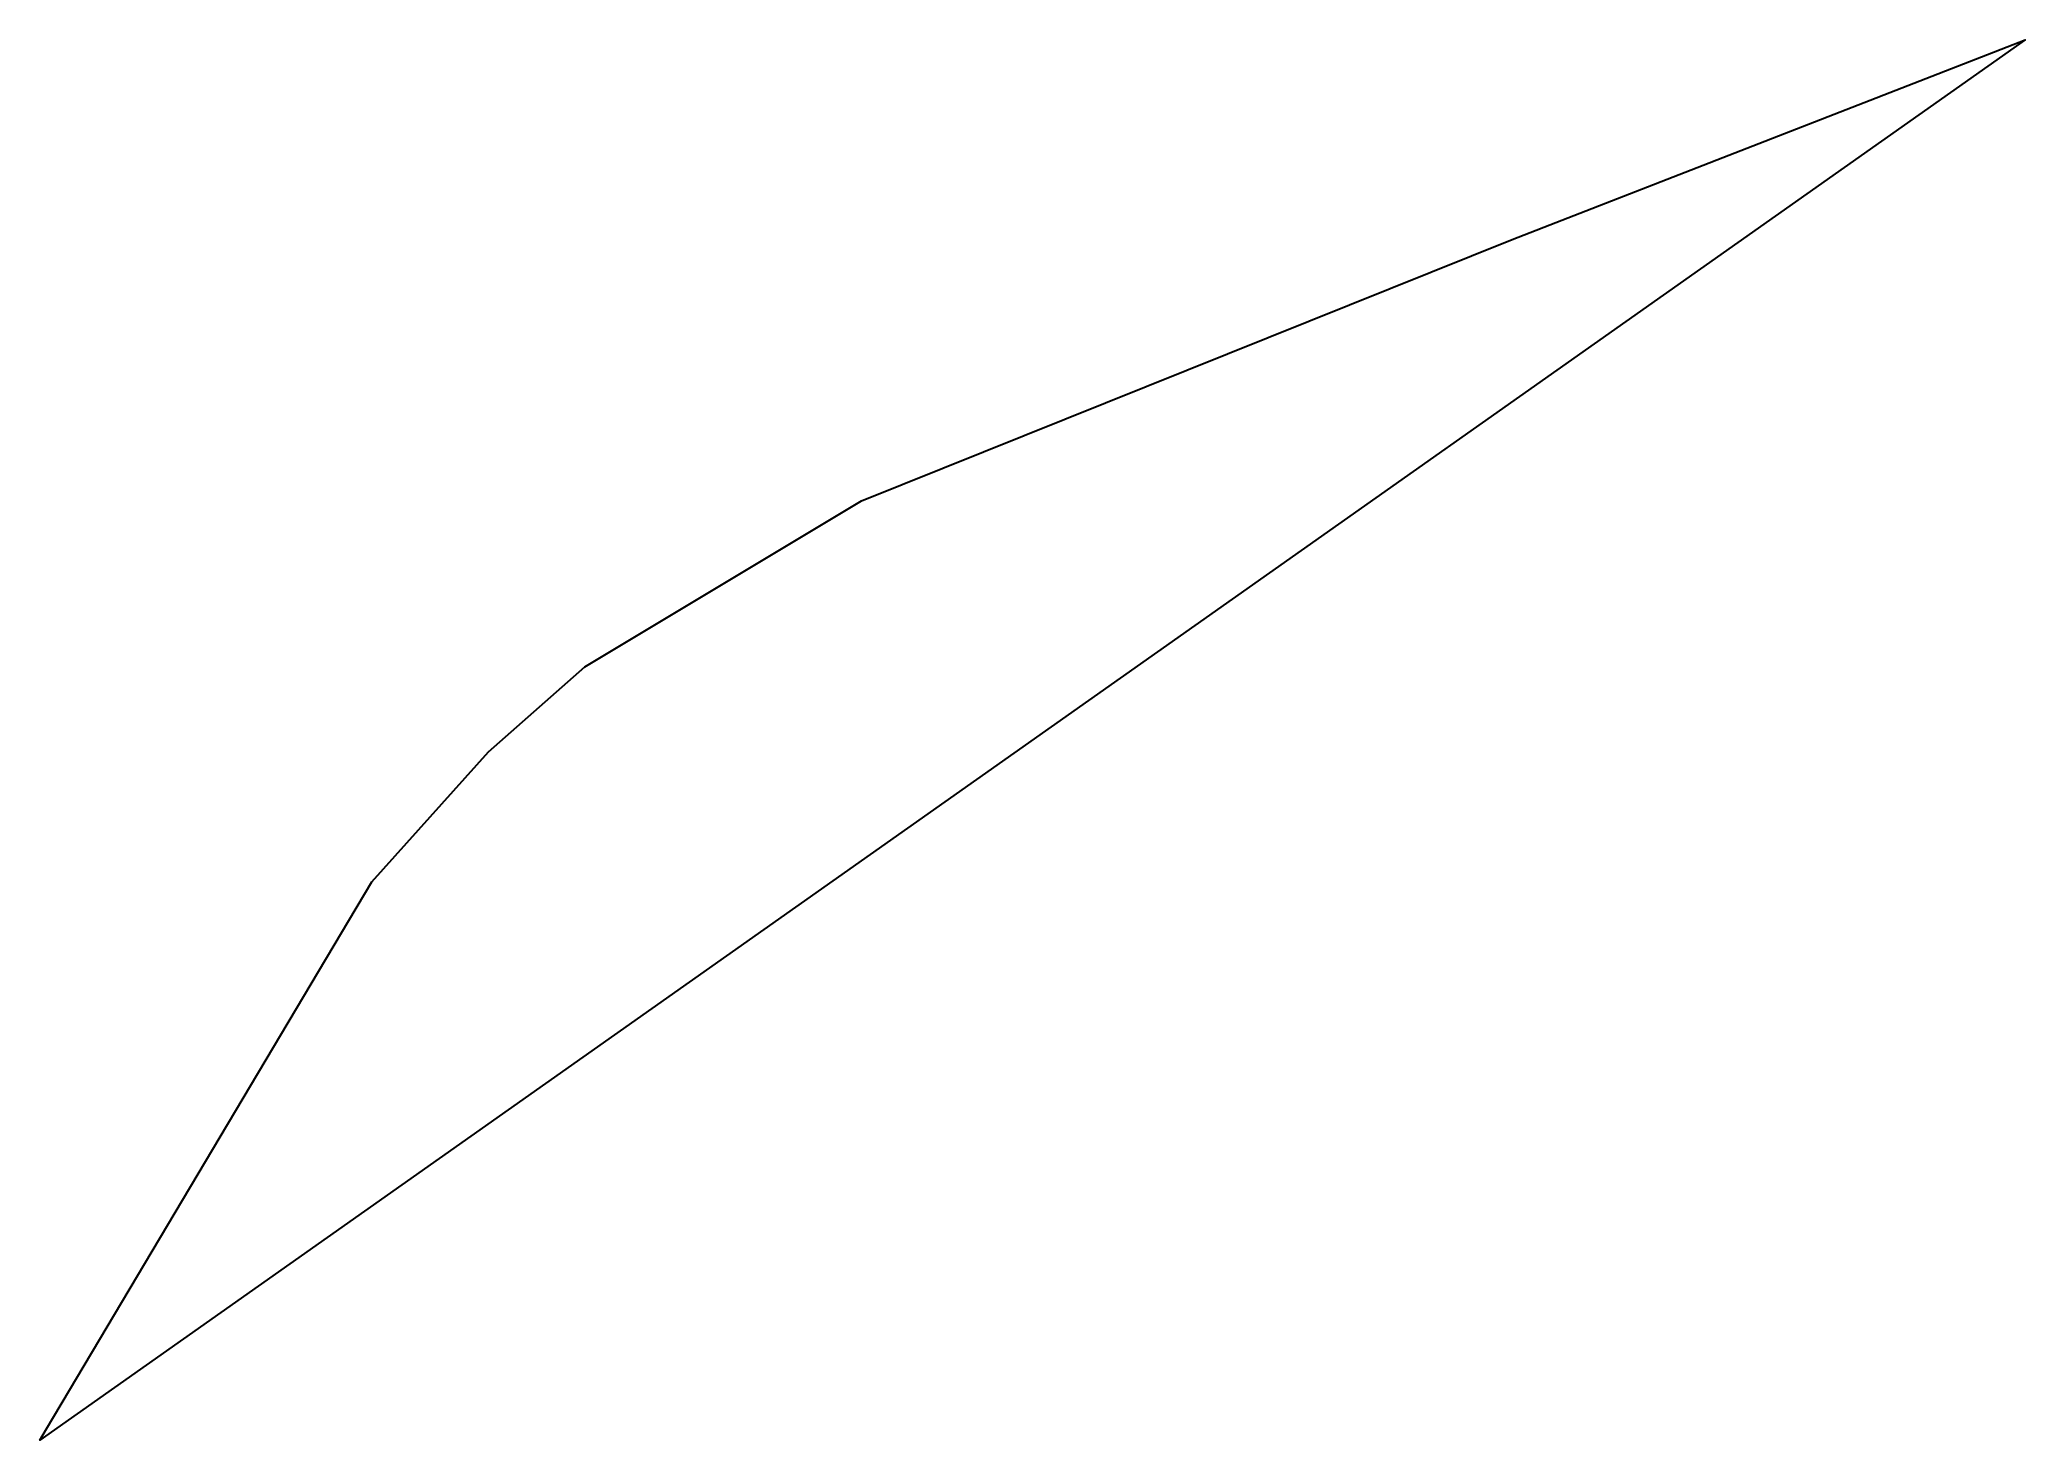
# Model space of a CAD drawing. Extents: x 613808 to 614023, y 648160 to 648311.
import ezdxf

# ---------------------------------------------------------------- set-up
doc = ezdxf.new("R2010")
doc.units = 0
doc.layers.add('_PARCELA_NOU_feb2025', color=50, linetype='Continuous')

msp = doc.modelspace()

# ---------------------------------------------------------------- linework, layer by layer
at = {"layer": '_PARCELA_NOU_feb2025'}
msp.add_lwpolyline([(613967.46, 648289.73), (614023.12, 648311.37), (613807.81, 648159.53), (613808.54, 648160.79), (613843.84, 648220.08), (613856.48, 648234.17), (613866.92, 648243.4), (613896.91, 648261.37)], close=True, dxfattribs=at)

doc.saveas('drawing.dxf')
